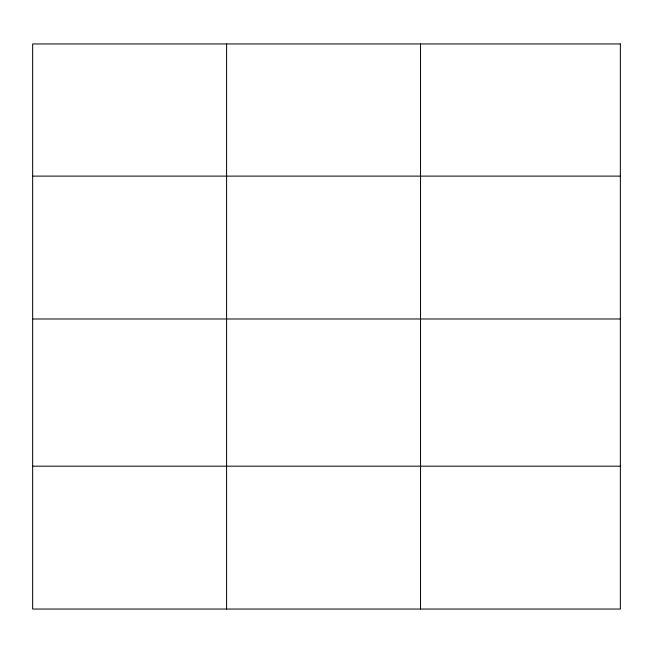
<?xml version="1.0" encoding="UTF-8"?>
<svg xmlns="http://www.w3.org/2000/svg" width="653" height="653" viewBox="0 0 653 653"><rect width="100%" height="100%" fill="white"/><g stroke="black" fill="none" stroke-linecap="round" stroke-linejoin="round"><path stroke-width="0.98" d="M32.65 176.114L620.35 176.114M32.65 318.982L620.35 318.982M32.65 466.177L620.35 466.177M420.532 43.955L420.532 609.045M226.591 43.955L226.591 609.045M620.35 43.955L32.65 43.955L32.65 609.045L620.35 609.045L620.35 43.955"/></g></svg>
